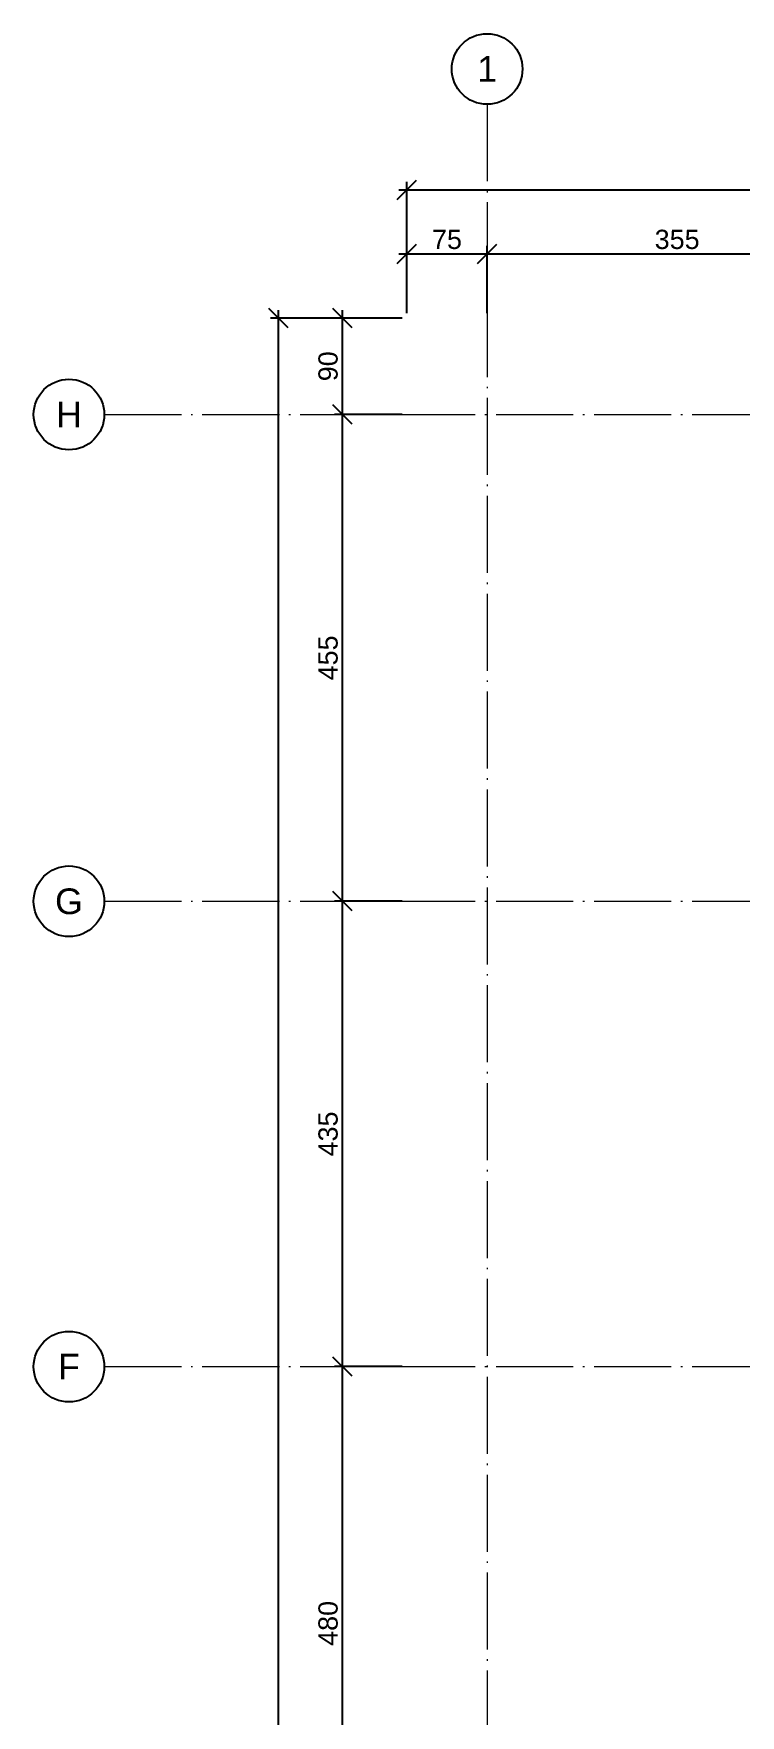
# Model space of a CAD drawing. Header units: millimetres. Extents: x -404 to 6018, y -5139 to 7890.
# Drawn here: x 3471 to 4132, y 1634 to 3206 of the extents above; entities that cross this region are included whole.
import ezdxf
from ezdxf.enums import TextEntityAlignment as Align

# ---------------------------------------------------------------- set-up
doc = ezdxf.new("R2010")
doc.units = ezdxf.units.MM
doc.linetypes.add('ZWCAD_ISO04W100', pattern=[30.5, 24, -3, 0.5, -3])
doc.layers.add('AXIS LINES', color=255, linetype='ZWCAD_ISO04W100', lineweight=13)
doc.layers.add('FW_AXIS', color=7, linetype='Continuous')
doc.layers.add('FW_DIM', color=7, linetype='Continuous')
doc.styles.add('REBAR_TXT', font='arial.ttf')
doc.styles.get("Standard").update_dxf_attribs({"font": 'arial.ttf'})
doc.dimstyles.new('FW_DIM', dxfattribs={"dimtxt": 18, "dimasz": 9, "dimexe": 7.5, "dimexo": 4.5, "dimgap": 4.5, "dimtad": 1, "dimdec": 0, "dimtxsty": 'Standard', "dimtsz": 9, "dimcen": 2.5, "dimdle": 7.5, "dimclrd": 256, "dimclre": 256, "dimclrt": 7, "dimazin": 3, "dimtfac": 1, "dimtmove": 2, "dimatfit": 3})

# ---------------------------------------------------------------- blocks, each defined once
blk = doc.blocks.new('_Oblique')
at = {"color": 0, "linetype": 'ByBlock', "lineweight": -2}
blk.add_line((-0.5, -0.5), (0.5, 0.5), dxfattribs=at)
blk = doc.blocks.new('*D778')
for p, q in [((3820, 2944.6), (3820, 3007.6)), ((3895, 2944.6), (3895, 3007.6)), ((3812.5, 3000.1), (3902.5, 3000.1))]:
    blk.add_line(p, q)
at = {"layer": 'Defpoints'}
for p in [(3820, 3000.1), (3820, 2940.1), (3895, 2940.1)]:
    blk.add_point(p, dxfattribs=at)
at = {"layer": 'FW_DIM', "xscale": 18, "yscale": 18}
for p in [(3820, 3000.1), (3895, 3000.1)]:
    blk.add_blockref('_OBLIQUE', p, dxfattribs=at)
at = {"layer": 'FW_DIM', "color": 7, "insert": (3857.5, 3013.6), "char_height": 18, "attachment_point": 5}
blk.add_mtext('75', dxfattribs=at)
blk = doc.blocks.new('*D779')
for p, q in [((3895, 2944.6), (3895, 3007.6)), ((4250, 2944.6), (4250, 3007.6)), ((3887.5, 3000.1), (4257.5, 3000.1))]:
    blk.add_line(p, q)
at = {"layer": 'Defpoints'}
for p in [(3895, 3000.1), (3895, 2940.1), (4250, 2940.1)]:
    blk.add_point(p, dxfattribs=at)
at = {"layer": 'FW_DIM', "xscale": 18, "yscale": 18}
for p in [(3895, 3000.1), (4250, 3000.1)]:
    blk.add_blockref('_OBLIQUE', p, dxfattribs=at)
at = {"layer": 'FW_DIM', "color": 7, "insert": (4072.5, 3013.6), "char_height": 18, "attachment_point": 5}
blk.add_mtext('355', dxfattribs=at)
blk = doc.blocks.new('*D790')
for p, q in [((3820, 2944.6), (3820, 3067.6)), ((5670, 2944.6), (5670, 3067.6)), ((3812.5, 3060.1), (5677.5, 3060.1))]:
    blk.add_line(p, q)
at = {"layer": 'Defpoints'}
for p in [(3820, 3060.1), (3820, 2940.1), (5670, 2940.1)]:
    blk.add_point(p, dxfattribs=at)
at = {"layer": 'FW_DIM', "xscale": 18, "yscale": 18}
for p in [(3820, 3060.1), (5670, 3060.1)]:
    blk.add_blockref('_OBLIQUE', p, dxfattribs=at)
at = {"layer": 'FW_DIM', "color": 7, "insert": (4745, 3073.6), "char_height": 18, "attachment_point": 5}
blk.add_mtext('1850', dxfattribs=at)
blk = doc.blocks.new('*D796')
for p, q in [((3760, 1472.5), (3760, 1967.5)), ((3815.5, 1960), (3752.5, 1960)), ((3815.5, 1480), (3752.5, 1480))]:
    blk.add_line(p, q)
at = {"layer": 'Defpoints'}
for p in [(3820, 1960), (3760, 1480), (3820, 1480)]:
    blk.add_point(p, dxfattribs=at)
at = {"layer": 'FW_DIM', "xscale": 18, "yscale": 18, "rotation": 90}
for p in [(3760, 1960), (3760, 1480)]:
    blk.add_blockref('_OBLIQUE', p, dxfattribs=at)
at = {"layer": 'FW_DIM', "color": 7, "insert": (3746.5, 1720), "char_height": 18, "attachment_point": 5, "rotation": 90}
blk.add_mtext('480', dxfattribs=at)
blk = doc.blocks.new('*D797')
for p, q in [((3815.5, 2395), (3752.5, 2395)), ((3760, 1952.5), (3760, 2402.5)), ((3815.5, 1960), (3752.5, 1960))]:
    blk.add_line(p, q)
at = {"layer": 'Defpoints'}
for p in [(3820, 2395), (3760, 1960), (3820, 1960)]:
    blk.add_point(p, dxfattribs=at)
at = {"layer": 'FW_DIM', "xscale": 18, "yscale": 18, "rotation": 90}
for p in [(3760, 2395), (3760, 1960)]:
    blk.add_blockref('_OBLIQUE', p, dxfattribs=at)
at = {"layer": 'FW_DIM', "color": 7, "insert": (3746.5, 2177.5), "char_height": 18, "attachment_point": 5, "rotation": 90}
blk.add_mtext('435', dxfattribs=at)
blk = doc.blocks.new('*D798')
for p, q in [((3815.5, 2850), (3752.5, 2850)), ((3760, 2387.5), (3760, 2857.5)), ((3815.5, 2395), (3752.5, 2395))]:
    blk.add_line(p, q)
at = {"layer": 'Defpoints'}
for p in [(3820, 2850), (3760, 2395), (3820, 2395)]:
    blk.add_point(p, dxfattribs=at)
at = {"layer": 'FW_DIM', "xscale": 18, "yscale": 18, "rotation": 90}
for p in [(3760, 2850), (3760, 2395)]:
    blk.add_blockref('_OBLIQUE', p, dxfattribs=at)
at = {"layer": 'FW_DIM', "color": 7, "insert": (3746.5, 2622.5), "char_height": 18, "attachment_point": 5, "rotation": 90}
blk.add_mtext('455', dxfattribs=at)
blk = doc.blocks.new('*D799')
for p, q in [((3815.5, 2940.1), (3752.5, 2940.1)), ((3760, 2842.5), (3760, 2947.6)), ((3815.5, 2850), (3752.5, 2850))]:
    blk.add_line(p, q)
at = {"layer": 'Defpoints'}
for p in [(3820, 2940.1), (3760, 2850), (3820, 2850)]:
    blk.add_point(p, dxfattribs=at)
at = {"layer": 'FW_DIM', "xscale": 18, "yscale": 18, "rotation": 90}
for p in [(3760, 2940.1), (3760, 2850)]:
    blk.add_blockref('_OBLIQUE', p, dxfattribs=at)
at = {"layer": 'FW_DIM', "color": 7, "insert": (3746.5, 2895.1), "char_height": 18, "attachment_point": 5, "rotation": 90}
blk.add_mtext('90', dxfattribs=at)
blk = doc.blocks.new('*D809')
for p, q in [((3815.5, 2940.1), (3692.5, 2940.1)), ((3700, -207.5), (3700, 2947.6)), ((3815.5, -200), (3692.5, -200))]:
    blk.add_line(p, q)
at = {"layer": 'Defpoints'}
for p in [(3820, 2940.1), (3700, -200), (3820, -200)]:
    blk.add_point(p, dxfattribs=at)
at = {"layer": 'FW_DIM', "xscale": 18, "yscale": 18, "rotation": 90}
for p in [(3700, 2940.1), (3700, -200)]:
    blk.add_blockref('_OBLIQUE', p, dxfattribs=at)
at = {"layer": 'FW_DIM', "color": 7, "insert": (3686.5, 1370), "char_height": 18, "attachment_point": 5, "rotation": 90}
blk.add_mtext('3140', dxfattribs=at)

msp = doc.modelspace()

# ---------------------------------------------------------------- linework, layer by layer
at = {"layer": 'AXIS LINES', "color": 0, "ltscale": 3}
for points in [[(3895, 3140), (3895, -400.1)], [(3537.4, 2850), (5952.4, 2850)], [(3537.4, 2395), (5952.4, 2395)], [(3537.4, 1960), (5952.4, 1960)]]:
    msp.add_lwpolyline(points, dxfattribs=at)
at = {"layer": 'FW_AXIS'}
for centre in [(3895, 3173), (3504.4, 2850), (3504.4, 2395), (3504.4, 1960)]:
    msp.add_circle(centre, 33, dxfattribs=at)

# ---------------------------------------------------------------- texts
at = {"layer": 'FW_AXIS', "color": 7, "style": 'REBAR_TXT'}
for s, p in [('1', (3895, 3173)), ('H', (3504.4, 2850)), ('G', (3504.4, 2395)), ('F', (3504.4, 1960))]:
    msp.add_text(s, height=24, dxfattribs=at).set_placement(p, align=Align.MIDDLE_CENTER)

# ---------------------------------------------------------------- dimensions: what is measured, and where the dimension line sits
at = {"layer": 'FW_DIM'}
for base, p1, p2, picture, middle in [((3820, 3060.1), (3820, 2940.1), (5670, 2940.1), '*D790', (4745, 3073.6)), ((3820, 3000.1), (3820, 2940.1), (3895, 2940.1), '*D778', (3857.5, 3013.6)), ((3895, 3000.1), (3895, 2940.1), (4250, 2940.1), '*D779', (4072.5, 3013.6))]:
    dim = msp.add_linear_dim(base=base, p1=p1, p2=p2, dimstyle='FW_DIM', dxfattribs=at)
    dim.commit()
    dim.dimension.update_dxf_attribs({"geometry": picture, "text_midpoint": middle})
for base, p1, p2, picture, middle in [((3700, -200), (3820, -200), (3820, 2940.1), '*D809', (3686.5, 1370)), ((3760, 2850), (3820, 2850), (3820, 2940.1), '*D799', (3746.5, 2895.1)), ((3760, 2395), (3820, 2395), (3820, 2850), '*D798', (3746.5, 2622.5)), ((3760, 1960), (3820, 1960), (3820, 2395), '*D797', (3746.5, 2177.5)), ((3760, 1480), (3820, 1480), (3820, 1960), '*D796', (3746.5, 1720))]:
    dim = msp.add_linear_dim(base=base, p1=p1, p2=p2, angle=90, dimstyle='FW_DIM', dxfattribs=at)
    dim.commit()
    dim.dimension.update_dxf_attribs({"geometry": picture, "text_midpoint": middle})

doc.saveas('drawing.dxf')
